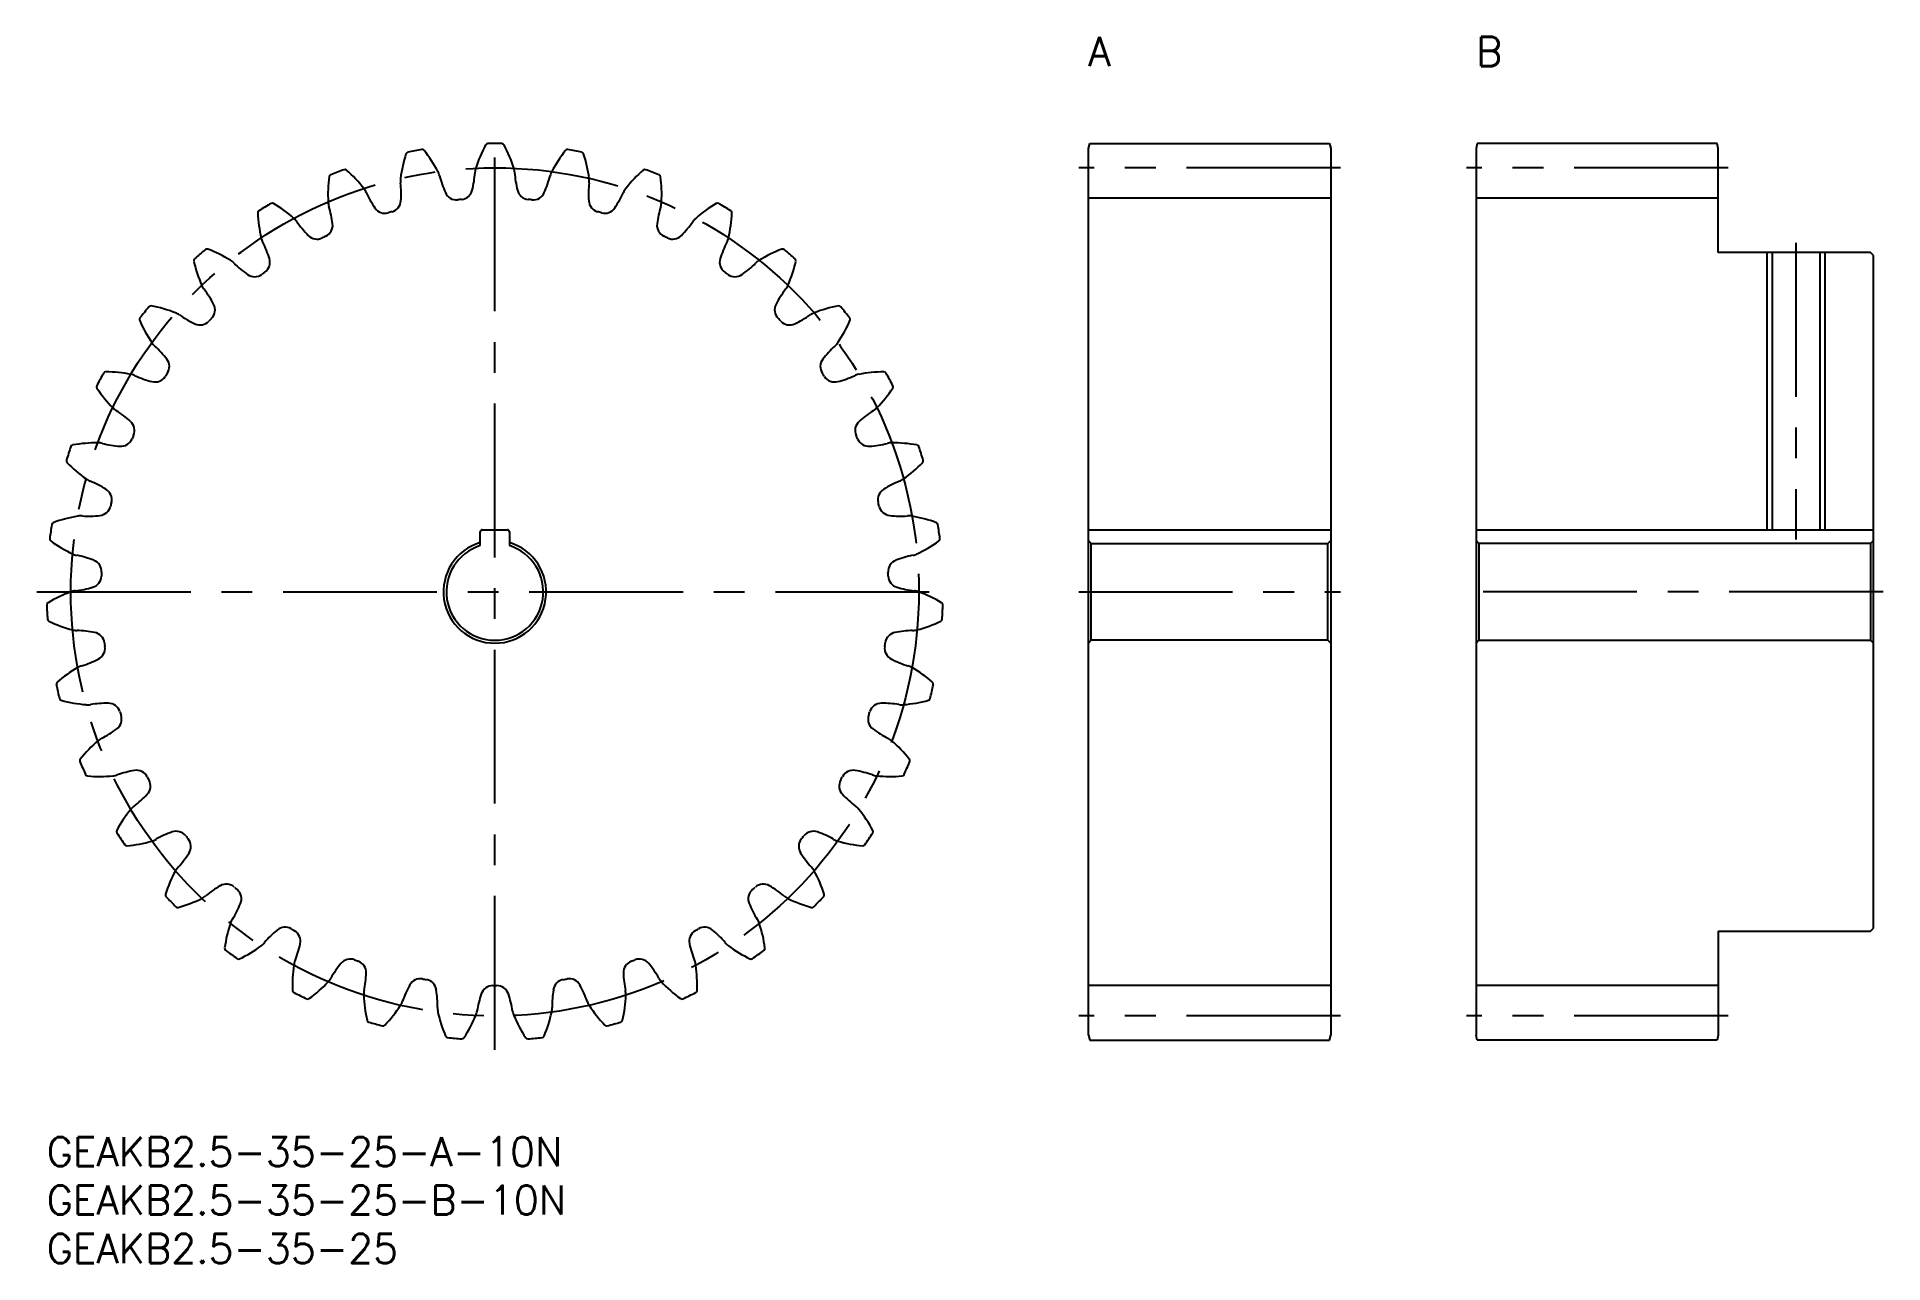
# Model space of a CAD drawing. Extents: x -1 to 190, y -13 to 113.
import ezdxf

# ---------------------------------------------------------------- set-up
doc = ezdxf.new("R2010")
doc.units = 0
doc.header["$LTSCALE"] = 0.5
doc.linetypes.add('CENTER', pattern=[50.8, 31.75, -6.35, 6.35, -6.35])
for name, color, linetype in [('MSM_CENTER', 1, 'CENTER'), ('MSM_CONTINUOUS', 7, 'CONTINUOUS'), ('MSM_NARROW', 5, 'CONTINUOUS'), ('MSM_PART_NUMBER', 7, 'CONTINUOUS')]:
    doc.layers.add(name, color=color, linetype=linetype)
doc.styles.get("Standard").update_dxf_attribs({"font": 'txt.shx', "height": 1, "bigfont": 'bigfont.shx'})

# ---------------------------------------------------------------- blocks, each defined once
blk = doc.blocks.new('*U2')
at = {"layer": 'MSM_PART_NUMBER'}
blk.add_text('GEAKB2.5-35-25-A-10N', height=3, dxfattribs=at).set_placement((0, -3))
blk = doc.blocks.new('*U3')
at = {"layer": 'MSM_PART_NUMBER'}
blk.add_text('GEAKB2.5-35-25-B-10N', height=3, dxfattribs=at).set_placement((0, -8))
blk = doc.blocks.new('*U5')
at = {"layer": 'MSM_PART_NUMBER'}
blk.add_text('GEAKB2.5-35-25', height=3, dxfattribs=at).set_placement((0, -13))
blk = doc.blocks.new('*U6')
at = {"layer": 'MSM_PART_NUMBER'}
blk.add_text('A', height=3, dxfattribs=at).set_placement((107.5, 110.5))
blk = doc.blocks.new('*U7')
at = {"layer": 'MSM_PART_NUMBER'}
blk.add_text('B', height=3, dxfattribs=at).set_placement((147.5, 110.5))

msp = doc.modelspace()

# ---------------------------------------------------------------- linework, layer by layer
at = {"layer": 'MSM_CENTER'}
for p, q in [((46.25, 9), (46.25, 103.5)), ((133.5, 100), (106.5, 100)), ((173.5, 100), (146.5, 100)), ((180.5, 92.25), (180.5, 61.65)), ((-1, 56.25), (93.5, 56.25)), ((106.5, 56.25), (133.5, 56.25)), ((189.5, 56.25), (146.5, 56.25)), ((133.5, 12.5), (106.5, 12.5)), ((173.5, 12.5), (146.5, 12.5))]:
    msp.add_line(p, q, dxfattribs=at)
msp.add_circle((46.25, 56.25), 43.75, dxfattribs=at)
at = {"layer": 'MSM_CONTINUOUS'}
for p, q in [((107.5, 102), (107.63, 102.5)), ((107.5, 10.5), (107.5, 102)), ((107.63, 102.5), (132.37, 102.5)), ((132.37, 102.5), (132.5, 102)), ((132.5, 102), (132.5, 10.5)), ((147.63, 102.5), (147.5, 102)), ((147.5, 102), (147.5, 10.5)), ((172.37, 102.5), (147.63, 102.5)), ((172.5, 102), (172.37, 102.5)), ((172.5, 91.25), (172.5, 102)), ((132.5, 96.87), (107.5, 96.87)), ((172.5, 96.87), (147.5, 96.87)), ((188.2, 91.25), (172.5, 91.25)), ((178.04, 91.25), (178.04, 62.65)), ((182.96, 91.25), (182.96, 62.65)), ((188.5, 90.95), (188.2, 91.25)), ((188.5, 21.55), (188.5, 90.95)), ((44.75, 61.02), (44.75, 62.45)), ((44.95, 62.65), (47.55, 62.65)), ((47.75, 62.45), (47.75, 61.02)), ((107.5, 62.65), (132.5, 62.65)), ((107.8, 61.25), (107.5, 61.55)), ((107.8, 51.25), (107.8, 61.25)), ((107.8, 61.25), (132.2, 61.25)), ((132.5, 61.55), (132.2, 61.25)), ((132.2, 51.25), (132.2, 61.25)), ((147.5, 62.65), (188.5, 62.65)), ((147.5, 61.55), (147.8, 61.25)), ((147.8, 61.25), (147.8, 51.25)), ((188.2, 61.25), (147.8, 61.25)), ((188.2, 61.25), (188.5, 61.55)), ((188.2, 61.25), (188.2, 51.25)), ((107.5, 50.95), (107.8, 51.25)), ((132.2, 51.25), (107.8, 51.25)), ((132.2, 51.25), (132.5, 50.95)), ((147.8, 51.25), (147.5, 50.95)), ((147.8, 51.25), (188.2, 51.25)), ((188.5, 50.95), (188.2, 51.25)), ((172.5, 21.25), (188.2, 21.25)), ((172.5, 21.25), (172.5, 10.5)), ((188.2, 21.25), (188.5, 21.55)), ((132.5, 15.63), (107.5, 15.63)), ((172.5, 15.63), (147.5, 15.63)), ((107.5, 10.5), (107.63, 10)), ((107.63, 10), (132.37, 10)), ((132.37, 10), (132.5, 10.5)), ((147.63, 10), (147.5, 10.5)), ((172.37, 10), (147.63, 10)), ((172.5, 10.5), (172.37, 10))]:
    msp.add_line(p, q, dxfattribs=at)
for centre, radius, start, end in [((50.41, 97.16), 14, 162.1619, 172.8571), ((37.32, 101.37), 0.25, 101.1976, 162.1619), ((46.25, 56.25), 46.25, 99.3738, 101.1976), ((38.76, 101.64), 0.25, 38.4096, 99.3738), ((27.98, 93.09), 14, 27.7143, 38.4096), ((57.64, 95.76), 14, 151.8762, 162.5714), ((45.52, 102.24), 0.25, 90.9121, 151.8761), ((46.25, 56.25), 46.25, 89.0881, 90.9119), ((46.98, 102.24), 0.25, 28.1238, 89.0881), ((34.86, 95.76), 14, 17.4286, 28.1238), ((64.52, 93.09), 14, 141.5904, 152.2857), ((53.74, 101.64), 0.25, 80.6262, 141.5904), ((46.25, 56.25), 46.25, 78.8024, 80.6262), ((55.18, 101.37), 0.25, 17.8382, 78.8023), ((42.09, 97.16), 14, 7.1429, 17.8381), ((43.03, 97.25), 14, 172.4476, 183.1429), ((29.4, 99.05), 0.25, 111.4834, 172.4476), ((46.25, 56.25), 46.25, 109.6595, 111.4834), ((30.77, 99.57), 0.25, 48.6953, 109.6595), ((21.7, 89.24), 14, 38, 48.6953), ((38.56, 98.65), 2.06, 14.5886, 27.7143), ((51.84, 102.11), 11.67, 194.624, 203.6192), ((32.57, 100.38), 11.67, 346.6665, 355.6617), ((46.25, 99.34), 2.06, 162.5714, 175.6972), ((46.25, 99.34), 2.06, 4.3028, 17.4286), ((59.93, 100.38), 11.67, 184.3383, 193.3335), ((40.66, 102.11), 11.67, 336.3808, 345.376), ((53.94, 98.65), 2.06, 152.2857, 165.4114), ((70.8, 89.24), 14, 131.3047, 142), ((61.73, 99.57), 0.25, 70.3405, 131.3047), ((46.25, 56.25), 46.25, 68.5166, 70.3405), ((63.1, 99.05), 0.25, 7.5524, 68.5166), ((49.47, 97.25), 14, 356.8571, 7.5524), ((31.11, 96.59), 2.06, 24.8743, 38), ((43.56, 102.37), 11.67, 204.9097, 213.905), ((38.56, 98.65), 2.06, 172.8571, 185.9829), ((24.91, 97.22), 11.67, 356.9522, 5.9474), ((42.29, 97.94), 1.25, 203.6192, 275.4241), ((42.7, 97.97), 1.25, 274.8616, 346.6665), ((49.8, 97.97), 1.25, 193.3335, 265.1384), ((50.21, 97.94), 1.25, 264.5759, 336.3808), ((67.59, 97.22), 11.67, 174.0526, 183.0478), ((53.94, 98.65), 2.06, 354.0171, 7.1429), ((48.94, 102.37), 11.67, 326.095, 335.0903), ((61.39, 96.59), 2.06, 142, 155.1257), ((22.03, 95.36), 0.25, 121.7691, 182.7333), ((35.77, 96.01), 14, 182.7333, 193.4286), ((46.25, 56.25), 46.25, 119.9452, 121.7691), ((23.29, 96.11), 0.25, 58.981, 119.9452), ((16.2, 84.33), 14, 48.2857, 58.981), ((31.11, 96.59), 2.06, 183.1429, 196.2686), ((17.93, 92.75), 11.67, 7.2379, 16.2332), ((34.91, 96.56), 1.25, 213.905, 285.7099), ((46.25, 56.25), 40.63, 105.1473, 105.7099), ((35.31, 96.67), 1.25, 285.1473, 356.9522), ((46.25, 56.25), 40.63, 94.8616, 95.4241), ((46.25, 56.25), 40.63, 84.5759, 85.1384), ((57.19, 96.67), 1.25, 183.0478, 254.8528), ((46.25, 56.25), 40.63, 74.2901, 74.8527), ((57.59, 96.56), 1.25, 254.2901, 326.095), ((74.57, 92.75), 11.67, 163.7668, 172.7621), ((61.39, 96.59), 2.06, 343.7314, 356.8572), ((76.3, 84.33), 14, 121.019, 131.7143), ((69.21, 96.11), 0.25, 60.0549, 121.019), ((46.25, 56.25), 46.25, 58.2309, 60.0548), ((56.73, 96.01), 14, 346.5714, 357.2667), ((70.47, 95.36), 0.25, 357.2668, 58.2309), ((24.15, 93.24), 2.06, 35.16, 48.2857), ((35.37, 101.15), 11.67, 215.1954, 224.1907), ((28.27, 94.07), 1.25, 295.433, 7.2379), ((64.23, 94.07), 1.25, 172.7621, 244.567), ((57.13, 101.15), 11.67, 315.8093, 324.8046), ((68.35, 93.24), 2.06, 131.7143, 144.84), ((46.25, 56.25), 46.25, 130.2309, 132.0548), ((16.54, 91.37), 0.25, 69.2667, 130.2309), ((11.67, 78.51), 14, 58.5714, 69.2667), ((24.15, 93.24), 2.06, 193.4286, 206.5543), ((11.87, 87.11), 11.67, 17.5236, 26.5189), ((27.9, 93.89), 1.25, 224.1907, 295.9956), ((46.25, 56.25), 40.63, 115.433, 115.9956), ((46.25, 56.25), 40.63, 64.0044, 64.567), ((64.6, 93.89), 1.25, 244.0044, 315.8093), ((80.63, 87.11), 11.67, 153.4811, 162.4764), ((68.35, 93.24), 2.06, 333.4457, 346.5714), ((80.83, 78.51), 14, 110.7333, 121.4286), ((75.96, 91.37), 0.25, 49.7692, 110.7333), ((46.25, 56.25), 46.25, 47.9452, 49.7691), ((15.44, 90.41), 0.25, 132.0548, 193.019), ((28.83, 93.5), 14, 193.019, 203.7143), ((17.9, 88.7), 2.06, 45.4457, 58.5714), ((27.52, 98.48), 11.67, 225.4811, 234.4764), ((21.8, 90.25), 1.25, 305.7187, 17.5236), ((70.7, 90.25), 1.25, 162.4764, 234.2813), ((64.98, 98.48), 11.67, 305.5236, 314.5189), ((74.6, 88.7), 2.06, 121.4286, 134.5543), ((63.67, 93.5), 14, 336.2857, 346.981), ((77.06, 90.41), 0.25, 346.981, 47.9452), ((17.9, 88.7), 2.06, 203.7143, 216.84), ((21.47, 90.01), 1.25, 234.4764, 306.2813), ((46.25, 56.25), 40.63, 125.7187, 126.2813), ((46.25, 56.25), 40.63, 53.7187, 54.2813), ((71.03, 90.01), 1.25, 233.7187, 305.5236), ((74.6, 88.7), 2.06, 323.16, 336.2857), ((10.75, 85.5), 0.25, 79.5524, 140.5167), ((8.25, 71.98), 14, 68.8571, 79.5524), ((6.91, 80.48), 11.67, 27.8093, 36.8046), ((16.13, 85.34), 1.25, 316.0044, 27.8093), ((76.37, 85.34), 1.25, 152.1907, 223.9956), ((85.59, 80.48), 11.67, 143.1954, 152.1907), ((84.25, 71.98), 14, 100.4476, 111.1429), ((81.75, 85.5), 0.25, 39.4835, 100.4476), ((9.83, 84.35), 0.25, 142.3405, 203.3047), ((22.46, 89.79), 14, 203.3047, 214), ((46.25, 56.25), 46.25, 140.5166, 142.3405), ((12.56, 83.12), 2.06, 55.7314, 68.8571), ((20.28, 94.46), 11.67, 235.7668, 244.7621), ((15.84, 85.04), 1.25, 244.7621, 316.567), ((46.25, 56.25), 40.62, 136.0044, 136.567), ((46.25, 56.25), 40.63, 43.433, 43.9956), ((76.66, 85.04), 1.25, 223.433, 295.2379), ((72.22, 94.46), 11.67, 295.2379, 304.2332), ((79.94, 83.12), 2.06, 111.1429, 124.2686), ((70.04, 89.79), 14, 326, 336.6953), ((46.25, 56.25), 46.25, 37.6595, 39.4834), ((82.67, 84.35), 0.25, 336.6953, 37.6595), ((12.56, 83.12), 2.06, 214, 227.1257), ((79.94, 83.12), 2.06, 312.8743, 326), ((3.22, 73.06), 11.67, 38.095, 47.0903), ((11.42, 79.49), 1.25, 326.2901, 38.095), ((81.08, 79.49), 1.25, 141.905, 213.7099), ((89.28, 73.06), 11.67, 132.9097, 141.905), ((46.25, 56.25), 46.25, 150.8024, 152.6262), ((6.09, 78.69), 0.25, 89.8381, 150.8024), ((6.06, 64.94), 14, 79.1429, 89.8381), ((8.31, 76.67), 2.06, 66.0171, 79.1429), ((13.88, 89.21), 11.67, 246.0526, 255.0478), ((11.19, 79.15), 1.25, 255.0478, 326.8527), ((46.25, 56.25), 40.63, 146.2901, 146.8527), ((46.25, 56.25), 40.62, 33.1473, 33.7099), ((81.31, 79.15), 1.25, 213.1473, 284.9522), ((78.62, 89.21), 11.67, 284.9522, 293.9474), ((84.19, 76.67), 2.06, 100.8571, 113.9829), ((86.44, 64.94), 14, 90.1619, 100.8571), ((86.41, 78.69), 0.25, 29.1976, 90.1619), ((46.25, 56.25), 46.25, 27.3738, 29.1976), ((5.4, 77.4), 0.25, 152.6262, 213.5904), ((16.85, 85.01), 14, 213.5904, 224.2857), ((75.65, 85.01), 14, 315.7143, 326.4096), ((87.1, 77.4), 0.25, 326.4096, 27.3738), ((8.31, 76.67), 2.06, 224.2857, 237.4114), ((0.91, 65.11), 11.67, 48.3808, 57.376), ((91.59, 65.11), 11.67, 122.624, 131.6192), ((84.19, 76.67), 2.06, 302.5886, 315.7143), ((7.83, 72.9), 1.25, 336.5759, 48.3808), ((46.25, 56.25), 40.63, 156.5759, 157.1384), ((84.67, 72.9), 1.25, 131.6192, 203.4242), ((46.25, 56.25), 40.63, 22.8616, 23.4241), ((46.25, 56.25), 46.25, 161.0881, 162.9119), ((2.73, 71.16), 0.25, 100.1238, 161.0881), ((5.15, 57.62), 14, 89.4286, 100.1238), ((5.27, 69.57), 2.06, 76.3028, 89.4286), ((8.51, 82.9), 11.67, 256.3383, 265.3335), ((7.66, 72.52), 1.25, 265.3335, 337.1384), ((84.84, 72.52), 1.25, 202.8616, 274.6665), ((83.99, 82.9), 11.67, 274.6665, 283.6617), ((87.23, 69.57), 2.06, 90.5714, 103.6972), ((87.35, 57.62), 14, 79.8762, 90.5714), ((89.77, 71.16), 0.25, 18.9121, 79.8761), ((46.25, 56.25), 46.25, 17.0881, 18.9119), ((2.28, 69.77), 0.25, 162.9119, 223.8762), ((12.19, 79.3), 14, 223.8762, 234.5714), ((80.31, 79.3), 14, 305.4286, 316.1238), ((90.22, 69.77), 0.25, 316.1238, 17.088), ((5.27, 69.57), 2.06, 234.5714, 247.6972), ((0.05, 56.87), 11.67, 58.6665, 67.6617), ((5.47, 65.77), 1.25, 346.8616, 58.6665), ((87.03, 65.77), 1.25, 121.3335, 193.1385), ((92.45, 56.87), 11.67, 112.3383, 121.3335), ((87.23, 69.57), 2.06, 292.3028, 305.4286), ((5.38, 65.37), 1.25, 275.6192, 347.4241), ((46.25, 56.25), 40.63, 166.8616, 167.4241), ((46.25, 56.25), 40.62, 12.5759, 13.1384), ((87.12, 65.37), 1.25, 192.5759, 264.3808), ((46.25, 56.25), 46.25, 171.3738, 173.1976), ((0.77, 63.15), 0.25, 110.4096, 171.3738), ((5.57, 50.26), 14, 99.7143, 110.4096), ((3.55, 62.03), 2.06, 86.5886, 99.7143), ((4.36, 75.73), 11.67, 266.624, 275.6192), ((88.14, 75.73), 11.67, 264.3808, 273.376), ((88.95, 62.03), 2.06, 80.2857, 93.4114), ((86.93, 50.26), 14, 69.5904, 80.2857), ((91.73, 63.15), 0.25, 8.6262, 69.5904), ((46.25, 56.25), 46.25, 6.8024, 8.6262), ((0.57, 61.7), 0.25, 173.1976, 234.1619), ((8.62, 72.85), 14, 234.1619, 244.8571), ((46.25, 56.25), 5.3, 106.4405, 73.5595), ((46.25, 56.25), 5, 107.4576, 72.5424), ((44.95, 62.45), 0.2, 90, 180), ((47.55, 62.45), 0.2, 0, 90), ((83.88, 72.85), 14, 295.1429, 305.8381), ((91.93, 61.7), 0.25, 305.8381, 6.8023), ((3.55, 62.03), 2.06, 244.8571, 257.9829), ((0.69, 48.61), 11.67, 68.9522, 77.9474), ((4.43, 58.33), 1.25, 357.1473, 68.9522), ((88.07, 58.33), 1.25, 111.0478, 182.8528), ((91.81, 48.61), 11.67, 102.0526, 111.0478), ((88.95, 62.03), 2.06, 282.0171, 295.1429), ((4.41, 57.92), 1.25, 285.905, 357.7099), ((46.25, 56.25), 40.62, 177.1473, 177.7099), ((46.25, 56.25), 40.62, 2.2901, 2.8527), ((88.09, 57.92), 1.25, 182.2901, 254.095), ((7.29, 43.09), 14, 110, 120.6953), ((3.2, 54.32), 2.06, 96.8743, 110), ((1.55, 67.94), 11.67, 276.9097, 285.905), ((90.95, 67.94), 11.67, 254.095, 263.0903), ((89.3, 54.32), 2.06, 70, 83.1257), ((85.21, 43.09), 14, 59.3047, 70), ((0.27, 54.92), 0.25, 120.6952, 181.6595), ((46.25, 56.25), 46.25, 181.6595, 183.4834), ((0.33, 53.46), 0.25, 183.4834, 244.4476), ((92.17, 53.46), 0.25, 295.5524, 356.5166), ((92.23, 54.92), 0.25, 358.3407, 59.3047), ((46.25, 56.25), 46.25, 356.5166, 358.3405), ((6.27, 65.86), 14, 244.4476, 255.1429), ((3.2, 54.32), 2.06, 255.1429, 268.2686), ((2.78, 40.6), 11.67, 79.2379, 88.2332), ((4.73, 50.83), 1.25, 7.433, 79.2379), ((87.77, 50.83), 1.25, 100.7621, 172.567), ((89.72, 40.6), 11.67, 91.7668, 100.7621), ((89.3, 54.32), 2.06, 271.7314, 284.8572), ((86.23, 65.86), 14, 284.8571, 295.5524), ((4.78, 50.43), 1.25, 296.1907, 7.9956), ((46.25, 56.25), 40.63, 187.433, 187.9956), ((87.72, 50.43), 1.25, 172.0044, 243.8093), ((46.25, 56.25), 40.63, 352.0044, 352.567), ((10.26, 36.35), 14, 120.2857, 130.981), ((4.24, 46.66), 2.06, 107.16, 120.2857), ((0.18, 59.77), 11.67, 287.1954, 296.1907), ((92.32, 59.77), 11.67, 243.8093, 252.8046), ((88.26, 46.66), 2.06, 59.7143, 72.84), ((82.24, 36.35), 14, 49.019, 59.7143), ((1.25, 46.73), 0.25, 130.9809, 191.9452), ((46.25, 56.25), 46.25, 191.9452, 193.7691), ((46.25, 56.25), 46.25, 346.2309, 348.0548), ((91.25, 46.73), 0.25, 348.0549, 49.019), ((1.57, 45.3), 0.25, 193.7691, 254.7333), ((5.19, 58.57), 14, 254.7333, 265.4286), ((4.24, 46.66), 2.06, 265.4286, 278.5543), ((6.27, 33.09), 11.67, 89.5236, 98.5189), ((6.36, 43.51), 1.25, 17.7187, 89.5236), ((46.25, 56.25), 40.62, 197.7187, 198.2813), ((46.25, 56.25), 40.63, 341.7187, 342.2813), ((86.14, 43.51), 1.25, 90.4764, 162.2813), ((86.23, 33.09), 11.67, 81.4811, 90.4764), ((88.26, 46.66), 2.06, 261.4457, 274.5714), ((87.31, 58.57), 14, 274.5714, 285.2667), ((90.93, 45.3), 0.25, 285.2666, 346.2309), ((0.3, 51.49), 11.67, 297.4811, 306.4764), ((6.49, 43.11), 1.25, 306.4764, 18.2813), ((86.01, 43.11), 1.25, 161.7187, 233.5236), ((92.2, 51.49), 11.67, 233.5236, 242.5189), ((14.4, 30.24), 14, 130.5714, 141.2667), ((6.63, 39.31), 2.06, 117.4457, 130.5714), ((85.87, 39.31), 2.06, 49.4286, 62.5543), ((78.1, 30.24), 14, 38.7333, 49.4286), ((3.67, 38.85), 0.25, 141.2666, 202.231), ((46.25, 56.25), 46.25, 202.2309, 204.0548), ((46.25, 56.25), 46.25, 335.9452, 337.7691), ((88.83, 38.85), 0.25, 337.7692, 38.7333), ((4.24, 37.5), 0.25, 204.0548, 265.019), ((5.44, 51.2), 14, 265.019, 275.7143), ((6.63, 39.31), 2.06, 275.7143, 288.84), ((11.05, 26.32), 11.67, 99.8093, 108.8046), ((9.28, 36.59), 1.25, 28.0044, 99.8093), ((46.25, 56.25), 40.63, 208.0044, 208.567), ((9.47, 36.23), 1.25, 316.7621, 28.567), ((83.03, 36.23), 1.25, 151.433, 223.2379), ((46.25, 56.25), 40.62, 331.433, 331.9956), ((83.22, 36.59), 1.25, 80.1907, 151.9956), ((81.45, 26.32), 11.67, 71.1954, 80.1907), ((85.87, 39.31), 2.06, 251.16, 264.2857), ((87.06, 51.2), 14, 264.2857, 274.981), ((88.26, 37.5), 0.25, 274.981, 335.9452), ((1.88, 43.36), 11.67, 307.7668, 316.7621), ((90.62, 43.36), 11.67, 223.2379, 232.2332), ((19.55, 24.97), 14, 140.8571, 151.5524), ((10.29, 32.51), 2.06, 127.7314, 140.8571), ((82.21, 32.51), 2.06, 39.1429, 52.2686), ((72.95, 24.97), 14, 28.4476, 39.1429), ((7.46, 31.52), 0.25, 151.5524, 212.5166), ((46.25, 56.25), 46.25, 212.5166, 214.3405), ((7, 43.99), 14, 275.3047, 286), ((10.29, 32.51), 2.06, 286, 299.1257), ((16.96, 20.52), 11.67, 110.095, 119.0903), ((13.38, 30.3), 1.25, 38.2901, 110.095), ((46.25, 56.25), 40.63, 218.2901, 218.8527), ((13.64, 29.98), 1.25, 327.0478, 38.8527), ((78.86, 29.98), 1.25, 141.1473, 212.9522), ((46.25, 56.25), 40.63, 321.1473, 321.7099), ((79.12, 30.3), 1.25, 69.905, 141.7099), ((75.54, 20.52), 11.67, 60.9097, 69.905), ((82.21, 32.51), 2.06, 240.8743, 254), ((85.5, 43.99), 14, 254, 264.6953), ((46.25, 56.25), 46.25, 325.6595, 327.4834), ((85.04, 31.52), 0.25, 327.4835, 28.4476), ((8.27, 30.3), 0.25, 214.3405, 275.3047), ((4.9, 35.65), 11.67, 318.0526, 327.0478), ((87.6, 35.65), 11.67, 212.9522, 221.9474), ((84.23, 30.3), 0.25, 264.6953, 325.6595), ((25.56, 20.71), 14, 151.1429, 161.8381), ((15.1, 26.47), 2.06, 138.0171, 151.1429), ((77.4, 26.47), 2.06, 28.8571, 41.9829), ((66.94, 20.71), 14, 18.1619, 28.8571), ((12.5, 24.99), 0.25, 161.8381, 222.8023), ((46.25, 56.25), 46.25, 222.8024, 224.6262), ((15.1, 26.47), 2.06, 296.2857, 309.4114), ((23.81, 15.86), 11.67, 120.3808, 129.376), ((18.54, 24.85), 1.25, 48.5759, 120.3808), ((46.25, 56.25), 40.62, 228.5759, 229.1384), ((18.85, 24.58), 1.25, 337.3335, 49.1384), ((73.65, 24.58), 1.25, 130.8616, 202.6665), ((46.25, 56.25), 40.62, 310.8616, 311.4241), ((73.96, 24.85), 1.25, 59.6192, 131.4242), ((68.69, 15.86), 11.67, 50.624, 59.6192), ((77.4, 26.47), 2.06, 230.5886, 243.7143), ((46.25, 56.25), 46.25, 315.3738, 317.1976), ((80, 24.99), 0.25, 317.1978, 18.1619), ((13.51, 23.94), 0.25, 224.6262, 285.5904), ((9.82, 37.18), 14, 285.5904, 296.2857), ((9.24, 28.59), 11.67, 328.3383, 337.3335), ((83.26, 28.59), 11.67, 202.6665, 211.6617), ((82.68, 37.18), 14, 243.7143, 254.4096), ((78.99, 23.94), 0.25, 254.4096, 315.3738), ((32.24, 17.59), 14, 161.4286, 172.1238), ((20.92, 21.39), 2.06, 148.3028, 161.4286), ((31.38, 12.51), 11.67, 130.6665, 139.6617), ((24.6, 20.41), 1.25, 58.8616, 130.6665), ((46.25, 56.25), 40.63, 238.8616, 239.4241), ((24.95, 20.2), 1.25, 347.6192, 59.4241), ((67.55, 20.2), 1.25, 120.5759, 192.3808), ((46.25, 56.25), 40.62, 300.5759, 301.1384), ((67.9, 20.41), 1.25, 49.3335, 121.1385), ((61.12, 12.51), 11.67, 40.3383, 49.3335), ((71.58, 21.39), 2.06, 18.5714, 31.6972), ((60.26, 17.59), 14, 7.8762, 18.5714), ((18.62, 19.47), 0.25, 172.1238, 233.0881), ((46.25, 56.25), 46.25, 233.0881, 234.9119), ((13.81, 30.98), 14, 295.8762, 306.5714), ((20.92, 21.39), 2.06, 306.5714, 319.6972), ((14.77, 22.43), 11.67, 338.624, 347.6192), ((77.73, 22.43), 11.67, 192.3808, 201.376), ((71.58, 21.39), 2.06, 220.3028, 233.4286), ((78.69, 30.98), 14, 233.4286, 244.1238), ((46.25, 56.25), 46.25, 305.0881, 306.9119), ((73.88, 19.47), 0.25, 306.9121, 7.8761), ((19.81, 18.61), 0.25, 234.9119, 295.8761), ((39.37, 15.71), 14, 171.7143, 182.4096), ((27.55, 17.43), 2.06, 158.5886, 171.7143), ((39.43, 10.56), 11.67, 140.9522, 149.9474), ((31.34, 17.12), 1.25, 69.1473, 140.9522), ((46.25, 56.25), 40.63, 249.1473, 249.7099), ((31.73, 16.97), 1.25, 357.905, 69.7099), ((60.77, 16.97), 1.25, 110.2901, 182.095), ((46.25, 56.25), 40.63, 290.2901, 290.8527), ((61.16, 17.12), 1.25, 39.0478, 110.8527), ((53.07, 10.56), 11.67, 30.0526, 39.0478), ((64.95, 17.43), 2.06, 8.2857, 21.4114), ((53.13, 15.71), 14, 357.5904, 8.2857), ((72.69, 18.61), 0.25, 244.1238, 305.088), ((18.84, 25.59), 14, 306.1619, 316.8571), ((27.55, 17.43), 2.06, 316.8571, 329.9829), ((21.32, 17.35), 11.67, 348.9097, 357.905), ((47.7, 10.07), 11.67, 151.2379, 160.2332), ((38.57, 15.09), 1.25, 79.433, 151.2379), ((46.25, 56.25), 40.63, 259.433, 259.9956), ((38.98, 15.01), 1.25, 8.1907, 79.9956), ((46.04, 14.38), 1.25, 89.7187, 161.5236), ((46.25, 56.25), 40.63, 269.7187, 270.2813), ((46.46, 14.38), 1.25, 18.4764, 90.2813), ((53.52, 15.01), 1.25, 100.0044, 171.8093), ((46.25, 56.25), 40.63, 280.0044, 280.567), ((53.93, 15.09), 1.25, 28.7621, 100.567), ((44.8, 10.07), 11.67, 19.7668, 28.7621), ((71.18, 17.35), 11.67, 182.095, 191.0903), ((64.95, 17.43), 2.06, 210.0171, 223.1429), ((73.66, 25.59), 14, 223.1429, 233.8381), ((25.63, 15.13), 0.25, 182.4096, 243.3738), ((46.25, 56.25), 46.25, 243.3738, 245.1976), ((26.95, 14.49), 0.25, 245.1976, 306.1619), ((34.79, 14.71), 2.06, 168.8743, 182), ((46.72, 15.13), 14, 182, 192.6953), ((24.75, 21.19), 14, 316.4476, 327.1429), ((34.79, 14.71), 2.06, 327.1429, 340.2686), ((28.66, 13.53), 11.67, 359.1954, 8.1907), ((42.39, 13.33), 2.06, 179.16, 192.2857), ((55.92, 11.07), 11.67, 161.5236, 170.5189), ((36.58, 11.07), 11.67, 9.4811, 18.4764), ((50.11, 13.33), 2.06, 347.7143, 0.84), ((63.84, 13.53), 11.67, 171.8093, 180.8046), ((57.71, 14.71), 2.06, 199.7314, 212.8571), ((67.75, 21.19), 14, 212.8571, 223.5524), ((45.78, 15.13), 14, 347.3047, 358), ((57.71, 14.71), 2.06, 358, 11.1257), ((65.55, 14.49), 0.25, 233.8381, 294.8023), ((46.25, 56.25), 46.25, 294.8024, 296.6262), ((66.87, 15.13), 0.25, 296.6264, 357.5904), ((33.31, 12.11), 0.25, 192.6952, 253.6595), ((46.25, 56.25), 46.25, 253.6595, 255.4834), ((34.72, 11.72), 0.25, 255.4834, 316.4476), ((54.06, 15.87), 14, 192.2857, 202.981), ((31.36, 17.92), 14, 326.7333, 337.4286), ((42.39, 13.33), 2.06, 337.4286, 350.5543), ((50.11, 13.33), 2.06, 189.4457, 202.5714), ((61.14, 17.92), 14, 202.5714, 213.2667), ((38.44, 15.87), 14, 337.019, 347.7143), ((57.78, 11.72), 0.25, 223.5524, 284.5166), ((46.25, 56.25), 46.25, 284.5166, 286.3405), ((59.19, 12.11), 0.25, 286.3407, 347.3047), ((41.4, 10.51), 0.25, 202.981, 263.9452), ((46.25, 56.25), 46.25, 263.9452, 265.7691), ((42.86, 10.38), 0.25, 265.7692, 326.7333), ((49.64, 10.38), 0.25, 213.2667, 274.2309), ((46.25, 56.25), 46.25, 274.2309, 276.0548), ((51.1, 10.51), 0.25, 276.0548, 337.019)]:
    msp.add_arc(centre, radius, start, end, dxfattribs=at)
at = {"layer": 'MSM_NARROW'}
for p, q in [((177.5, 91.25), (177.5, 62.65)), ((183.5, 91.25), (183.5, 62.65))]:
    msp.add_line(p, q, dxfattribs=at)

# ---------------------------------------------------------------- block references
at = {"layer": 'MSM_CONTINUOUS'}
for name in ['*U6', '*U7', '*U2', '*U3', '*U5']:
    msp.add_blockref(name, (0, 0), dxfattribs=at)

doc.saveas('drawing.dxf')
